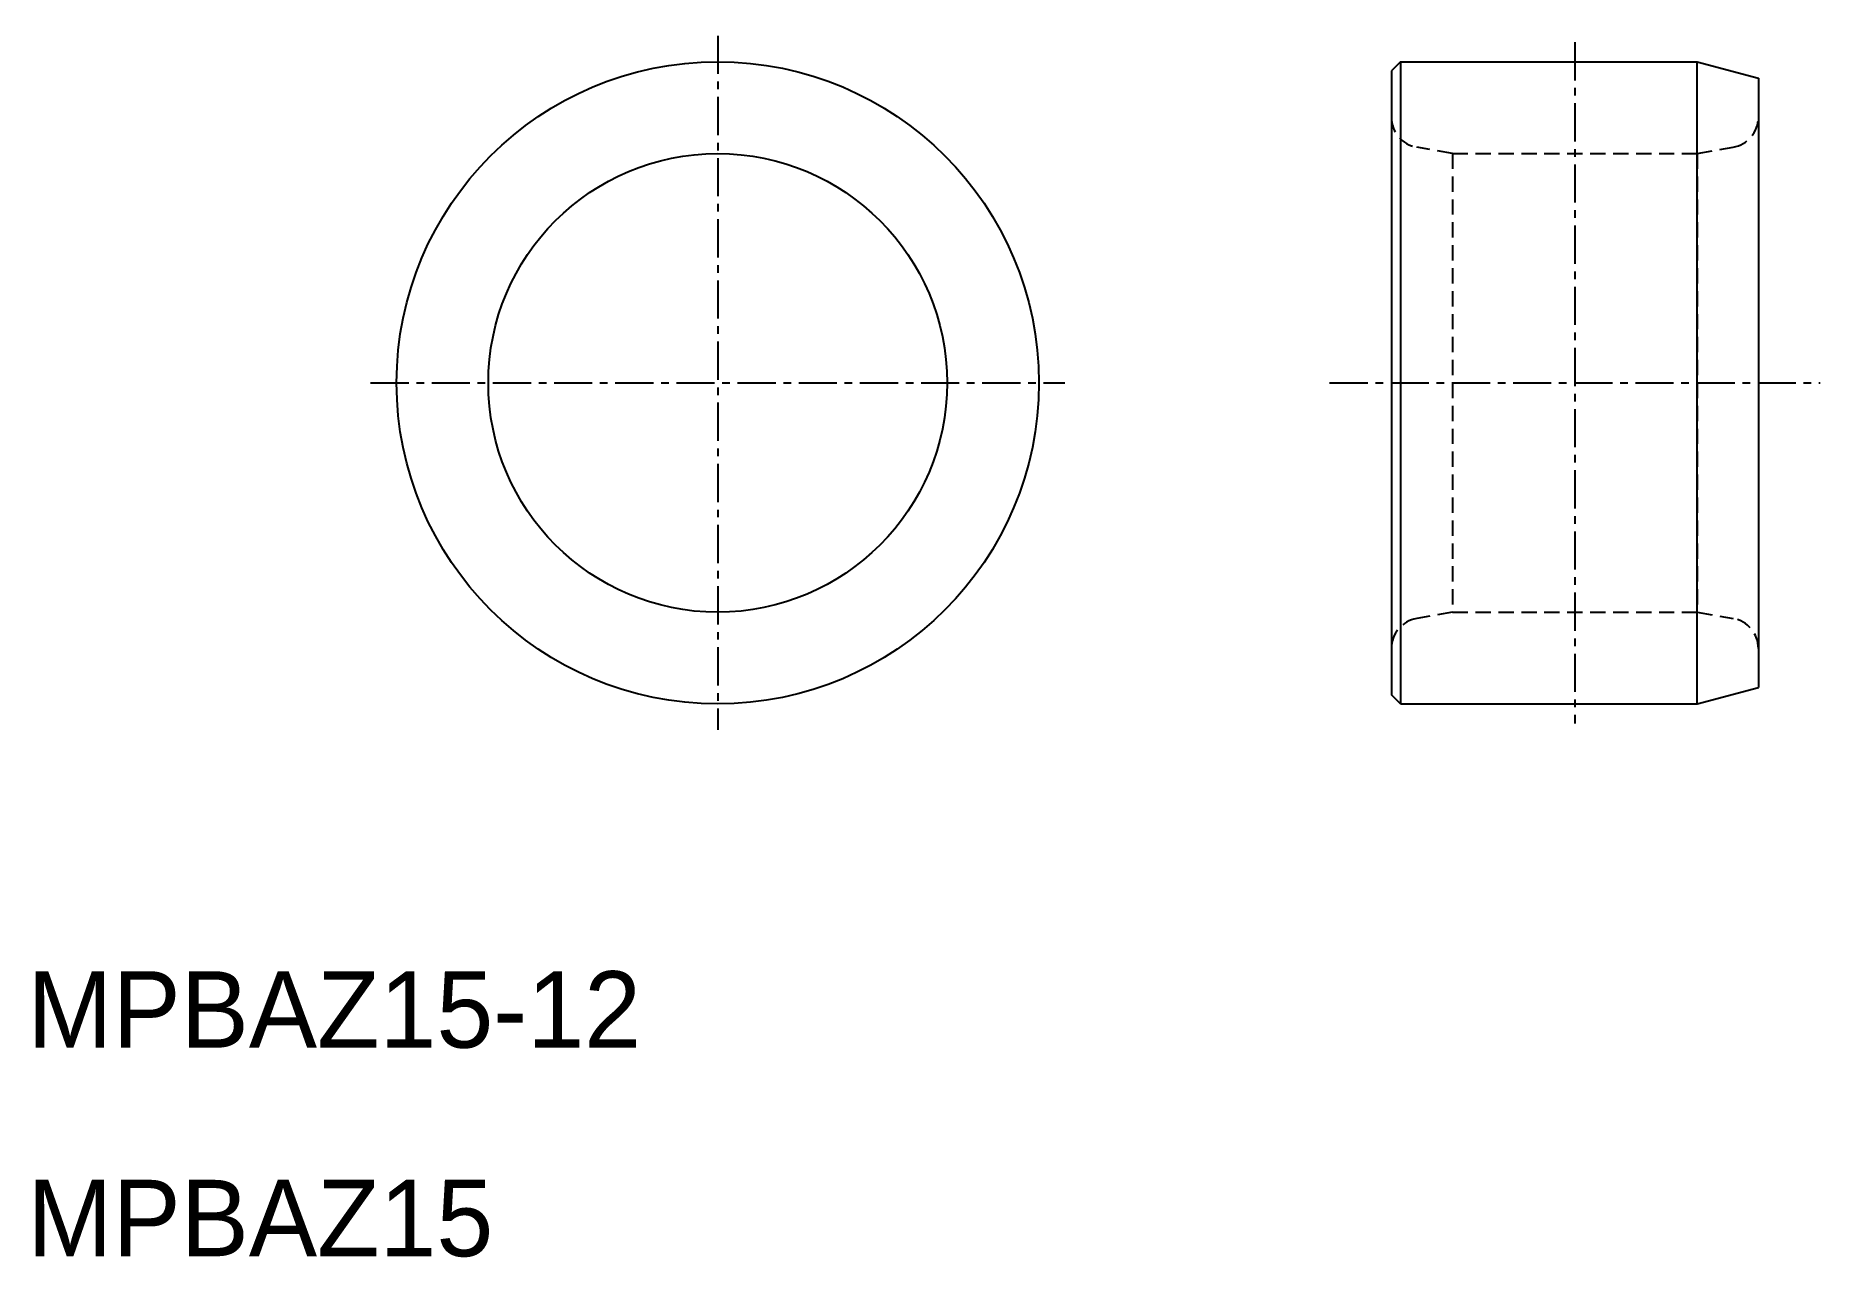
# Model space of a CAD drawing. Extents: x 27.1 to 85.4, y 26.8 to 66.7.
import ezdxf

# ---------------------------------------------------------------- set-up
doc = ezdxf.new("R2010")
doc.units = 0
doc.linetypes.add('CENTER', pattern=[2, 1.25, -0.25, 0.25, -0.25])
doc.linetypes.add('DASHED', pattern=[0.75, 0.5, -0.25])
doc.layers.get('0').update_dxf_attribs({"linetype": 'CONTINUOUS'})
doc.layers.add('CENTER', color=1, linetype='CENTER')

msp = doc.modelspace()

# ---------------------------------------------------------------- linework, layer by layer
at = {"color": 7, "linetype": 'CONTINUOUS'}
for p, q in [((71.717, 65.874), (71.417, 65.574)), ((71.417, 65.574), (71.417, 45.174)), ((71.717, 65.874), (81.417, 65.874)), ((71.717, 65.874), (71.717, 44.874)), ((81.417, 65.874), (83.417, 65.339)), ((81.417, 44.874), (81.417, 65.874)), ((83.417, 65.339), (83.417, 45.41)), ((71.717, 44.874), (71.417, 45.174)), ((81.417, 44.874), (83.417, 45.41)), ((71.717, 44.874), (81.417, 44.874))]:
    msp.add_line(p, q, dxfattribs=at)
at = {"color": 3, "linetype": 'DASHED'}
for p, q in [((73.417, 62.874), (72.243, 63.081)), ((81.417, 62.874), (82.591, 63.081)), ((73.417, 62.874), (73.417, 47.874)), ((73.417, 62.874), (81.417, 62.874)), ((81.417, 62.874), (81.417, 47.874)), ((73.417, 47.874), (72.243, 47.667)), ((73.417, 47.874), (81.417, 47.874)), ((81.417, 47.874), (82.591, 47.667))]:
    msp.add_line(p, q, dxfattribs=at)
at = {"color": 7, "linetype": 'CONTINUOUS'}
for radius in [10.5, 7.5]:
    msp.add_circle((49.391, 55.374), radius, dxfattribs=at)
at = {"color": 3, "linetype": 'DASHED'}
for centre, start, end in [((72.417, 64.066), 180, 260), ((82.417, 64.066), 280, 360), ((72.417, 46.683), 100, 180), ((82.417, 46.683), 0, 80)]:
    msp.add_arc(centre, 1, start, end, dxfattribs=at)
at = {"layer": 'CENTER', "color": 1, "linetype": 'CENTER'}
for p, q in [((49.391, 66.726), (49.391, 44.023)), ((77.417, 66.516), (77.417, 44.233)), ((38.04, 55.374), (60.743, 55.374)), ((69.394, 55.374), (85.44, 55.374))]:
    msp.add_line(p, q, dxfattribs=at)

# ---------------------------------------------------------------- texts
at = {"color": 7, "linetype": 'CONTINUOUS'}
for s, p in [('MPBAZ15-12', (26.817, 33.633)), ('MPBAZ15', (26.817, 26.813))]:
    msp.add_text(s, height=2.5, dxfattribs=at).set_placement(p)

doc.saveas('drawing.dxf')
